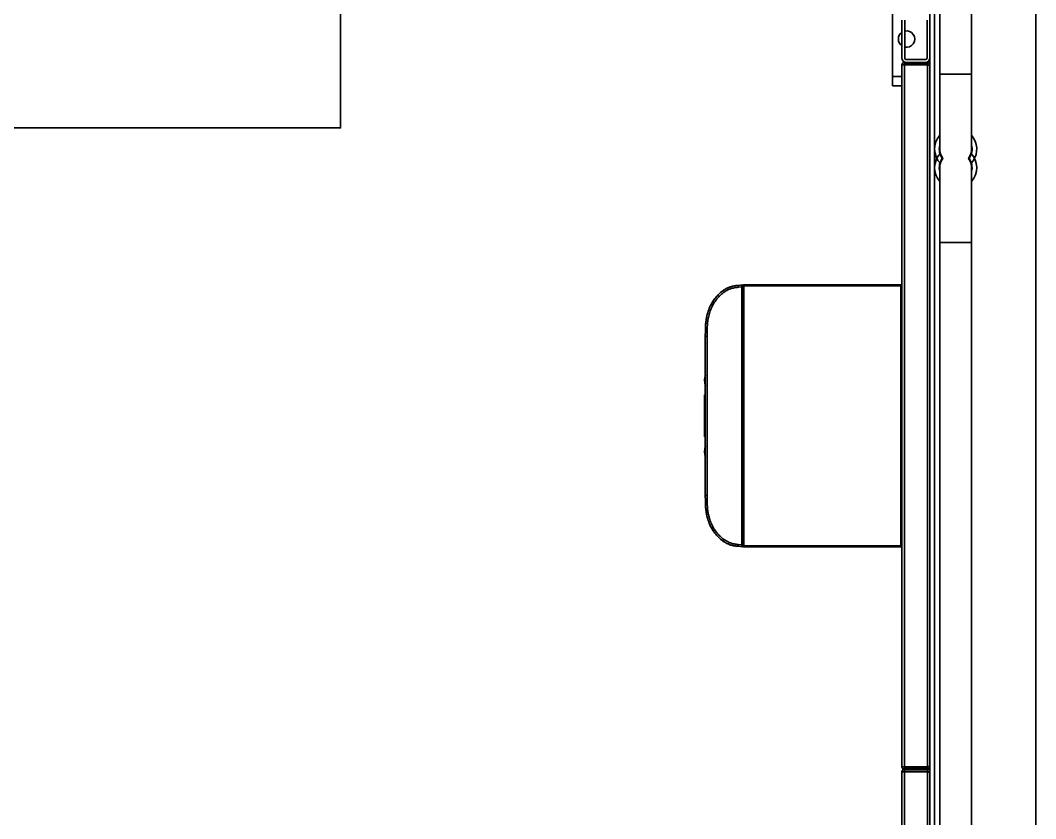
# Model space of a CAD drawing. Header units: millimetres. Extents: x -1052 to 3351, y 0 to 2015.
# Drawn here: x -394.43 to -378.38, y 1723.27 to 1735.88 of the extents above; entities that cross this region are included whole.
import ezdxf

# ---------------------------------------------------------------- set-up
doc = ezdxf.new("R2010")
doc.units = ezdxf.units.MM
doc.layers.add('AM_6', color=2, linetype='Continuous', lineweight=35)

msp = doc.modelspace()

# ---------------------------------------------------------------- linework, layer by layer
at = {"color": 7, "linetype": 'Continuous', "lineweight": 35}
for p, q in [((-380.0511, 1699.1993), (-380.0511, 1769.0166)), ((-380.0511, 1699.1993), (-380.0511, 1769.0166)), ((-379.9771, 1699.1993), (-379.9771, 1769.0166)), ((-379.9771, 1699.1993), (-379.9771, 1769.0166)), ((-378.3796, 1699.7835), (-378.3796, 1768.4324)), ((-378.3796, 1699.7835), (-378.3796, 1768.4324)), ((-379.8957, 1766.6869), (-379.8957, 1735.0324)), ((-379.8957, 1766.6869), (-379.8957, 1735.0324)), ((-379.3928, 1735.0324), (-379.3928, 1766.6869)), ((-379.3928, 1735.0324), (-379.3928, 1766.6869)), ((-380.6427, 1737.658), (-380.6427, 1734.9955)), ((-380.6427, 1737.658), (-380.6427, 1734.9955)), ((-380.4948, 1735.2913), (-380.4948, 1735.883)), ((-380.4948, 1735.2913), (-380.4948, 1735.883)), ((-380.4504, 1735.2913), (-380.4504, 1735.883)), ((-380.4504, 1735.2913), (-380.4504, 1735.883)), ((-380.0954, 1735.883), (-380.0954, 1735.2913)), ((-380.0954, 1735.883), (-380.0954, 1735.2913)), ((-380.4543, 1735.2173), (-380.4543, 1735.1877)), ((-380.4543, 1735.2173), (-380.4209, 1735.2173)), ((-380.4543, 1735.2173), (-380.4543, 1735.1877)), ((-380.4543, 1735.2173), (-380.4209, 1735.2173)), ((-380.4543, 1735.1877), (-380.0915, 1735.1877)), ((-380.4543, 1735.1877), (-380.0915, 1735.1877)), ((-380.125, 1735.2617), (-380.4209, 1735.2617)), ((-380.125, 1735.2617), (-380.4209, 1735.2617)), ((-380.125, 1735.2173), (-380.4209, 1735.2173)), ((-380.125, 1735.2173), (-380.4209, 1735.2173)), ((-380.125, 1735.2173), (-380.0915, 1735.2173)), ((-380.125, 1735.2173), (-380.0915, 1735.2173)), ((-380.0915, 1735.1877), (-380.0915, 1735.2173)), ((-380.0915, 1735.1877), (-380.0915, 1735.2173)), ((-380.4948, 1724.09), (-380.4948, 1735.1769)), ((-380.4948, 1724.09), (-380.4948, 1735.1769)), ((-380.4543, 1724.0896), (-380.4543, 1735.1773)), ((-380.4543, 1735.1773), (-380.0915, 1735.1773)), ((-380.4543, 1724.0896), (-380.4543, 1735.1773)), ((-380.4543, 1735.1773), (-380.0915, 1735.1773)), ((-380.0915, 1724.0896), (-380.0915, 1735.1773)), ((-380.0915, 1724.0896), (-380.0915, 1735.1773)), ((-380.0511, 1735.1769), (-380.0806, 1735.1769)), ((-380.0511, 1735.1769), (-380.0806, 1735.1769)), ((-379.8957, 1735.0324), (-379.8957, 1733.8491)), ((-379.8957, 1735.0324), (-379.6443, 1735.0324)), ((-379.8957, 1735.0324), (-379.8957, 1733.8491)), ((-379.8957, 1735.0324), (-379.6443, 1735.0324)), ((-379.6443, 1735.0324), (-379.3928, 1735.0324)), ((-379.6443, 1735.0324), (-379.3928, 1735.0324)), ((-379.3928, 1733.8491), (-379.3928, 1735.0324)), ((-379.3928, 1733.8491), (-379.3928, 1735.0324)), ((-380.6427, 1734.9955), (-380.6427, 1734.8475)), ((-380.4948, 1734.9955), (-380.6427, 1734.9955)), ((-380.6427, 1734.9955), (-380.6427, 1734.8475)), ((-380.4948, 1734.9955), (-380.6427, 1734.9955)), ((-380.4948, 1734.8475), (-380.6427, 1734.8475)), ((-380.4948, 1734.8475), (-380.6427, 1734.8475)), ((-379.4364, 1733.6948), (-379.4287, 1733.7058)), ((-379.4364, 1733.6948), (-379.4287, 1733.7058)), ((-379.8957, 1733.5533), (-379.8957, 1732.3699)), ((-379.8957, 1733.5533), (-379.8957, 1732.3699)), ((-379.3928, 1732.3699), (-379.3928, 1733.5533)), ((-379.3928, 1732.3699), (-379.3928, 1733.5533)), ((-379.8957, 1732.3699), (-379.8957, 1700.7154)), ((-379.8957, 1732.3699), (-379.6443, 1732.3699)), ((-379.8957, 1732.3699), (-379.8957, 1700.7154)), ((-379.8957, 1732.3699), (-379.6443, 1732.3699)), ((-379.6443, 1732.3699), (-379.3928, 1732.3699)), ((-379.6443, 1732.3699), (-379.3928, 1732.3699)), ((-379.3928, 1700.7154), (-379.3928, 1732.3699)), ((-379.3928, 1700.7154), (-379.3928, 1732.3699)), ((-383.0834, 1731.695), (-383.0094, 1731.7043)), ((-383.0834, 1731.695), (-383.0094, 1731.7043)), ((-383.081, 1731.6657), (-383.0242, 1731.6728)), ((-383.081, 1731.6657), (-383.0242, 1731.6728)), ((-383.0242, 1731.6728), (-383.0242, 1731.7024)), ((-383.0242, 1731.6728), (-383.0242, 1731.7024)), ((-383.0094, 1731.689), (-383.0242, 1731.6895)), ((-383.0094, 1731.689), (-383.0242, 1731.6895)), ((-383.0242, 1731.6746), (-383.0094, 1731.6746)), ((-383.0242, 1731.6746), (-383.0094, 1731.6746)), ((-383.0242, 1731.6728), (-383.0242, 1727.5941)), ((-383.0242, 1731.6728), (-383.0242, 1727.5941)), ((-383.0094, 1731.689), (-383.0094, 1731.6746)), ((-383.0094, 1731.689), (-383.0094, 1731.6746)), ((-383.0094, 1731.6865), (-382.9917, 1731.6865)), ((-383.0094, 1731.6746), (-383.0094, 1731.6865)), ((-383.0094, 1731.6865), (-382.9917, 1731.6865)), ((-383.0094, 1731.6746), (-383.0094, 1731.6865)), ((-383.0094, 1731.6746), (-383.0094, 1729.7454)), ((-383.0094, 1731.6746), (-383.0094, 1729.7454)), ((-382.9917, 1731.7043), (-380.5126, 1731.7043)), ((-382.9917, 1731.7043), (-382.9917, 1731.6865)), ((-382.9917, 1731.7043), (-380.5126, 1731.7043)), ((-382.9917, 1731.7043), (-382.9917, 1731.6865)), ((-382.9917, 1731.6865), (-380.5126, 1731.6865)), ((-382.9917, 1731.6865), (-382.9917, 1731.2901)), ((-382.9917, 1731.6865), (-380.5126, 1731.6865)), ((-382.9917, 1731.6865), (-382.9917, 1731.2901)), ((-380.5126, 1731.6865), (-380.5126, 1731.7043)), ((-380.5126, 1731.6865), (-380.5126, 1731.7043)), ((-380.5126, 1727.5803), (-380.5126, 1731.6865)), ((-380.5126, 1731.6865), (-380.4948, 1731.6865)), ((-380.5126, 1727.5803), (-380.5126, 1731.6865)), ((-380.5126, 1731.6865), (-380.4948, 1731.6865)), ((-383.0094, 1731.2901), (-382.9917, 1731.2901)), ((-383.0094, 1731.2901), (-382.9917, 1731.2901)), ((-382.9917, 1731.2886), (-383.0094, 1731.2886)), ((-382.9917, 1731.2886), (-383.0094, 1731.2886)), ((-382.9917, 1731.2886), (-382.9917, 1731.2901)), ((-382.9917, 1731.2886), (-382.9917, 1731.2901)), ((-382.9917, 1731.2886), (-382.9917, 1728.1557)), ((-382.9917, 1731.2886), (-382.9917, 1728.1557)), ((-383.6011, 1728.3761), (-383.6011, 1730.8907)), ((-383.6011, 1728.3761), (-383.6011, 1730.8907)), ((-383.5728, 1728.3761), (-383.5728, 1730.8907)), ((-383.5728, 1728.3761), (-383.5728, 1730.8907)), ((-383.6122, 1730.2054), (-383.6122, 1730.1856)), ((-383.6122, 1730.2054), (-383.6122, 1730.1856)), ((-383.6159, 1729.9194), (-383.6011, 1729.9194)), ((-383.6159, 1729.9194), (-383.6159, 1729.8149)), ((-383.6159, 1729.9194), (-383.6011, 1729.9194)), ((-383.6159, 1729.9194), (-383.6159, 1729.8149)), ((-383.6122, 1729.9662), (-383.6122, 1729.944)), ((-383.6122, 1729.9662), (-383.6011, 1729.9662)), ((-383.6122, 1729.9662), (-383.6122, 1729.944)), ((-383.6122, 1729.9662), (-383.6011, 1729.9662)), ((-383.6122, 1729.944), (-383.6122, 1729.9194)), ((-383.6122, 1729.944), (-383.6011, 1729.944)), ((-383.6122, 1729.944), (-383.6122, 1729.9194)), ((-383.6122, 1729.944), (-383.6011, 1729.944)), ((-383.6159, 1729.8149), (-383.6011, 1729.8149)), ((-383.6159, 1729.8149), (-383.6159, 1729.7535)), ((-383.6159, 1729.8149), (-383.6011, 1729.8149)), ((-383.6159, 1729.8149), (-383.6159, 1729.7535)), ((-383.6159, 1729.7535), (-383.6011, 1729.7535)), ((-383.6159, 1729.7535), (-383.6159, 1729.6095)), ((-383.6159, 1729.7535), (-383.6011, 1729.7535)), ((-383.6159, 1729.7535), (-383.6159, 1729.6095)), ((-383.0094, 1729.7454), (-383.0242, 1729.7453)), ((-383.0094, 1729.7454), (-383.0242, 1729.7453)), ((-383.0094, 1729.7454), (-383.0242, 1729.7453)), ((-383.0094, 1729.7454), (-383.0242, 1729.7453)), ((-383.0094, 1729.7454), (-383.0094, 1729.7454)), ((-383.0094, 1729.7454), (-383.0094, 1729.5214)), ((-383.0094, 1729.7454), (-383.0094, 1729.7454)), ((-383.0094, 1729.7454), (-383.0094, 1729.5214)), ((-383.6159, 1729.6148), (-383.6164, 1729.6148)), ((-383.6159, 1729.6148), (-383.6164, 1729.6148)), ((-383.6159, 1729.6095), (-383.6011, 1729.6095)), ((-383.6159, 1729.6095), (-383.6159, 1729.6053)), ((-383.6159, 1729.6095), (-383.6011, 1729.6095)), ((-383.6159, 1729.6095), (-383.6159, 1729.6053)), ((-383.6159, 1729.6053), (-383.6159, 1729.5574)), ((-383.6159, 1729.6053), (-383.6114, 1729.6053)), ((-383.6159, 1729.6053), (-383.6159, 1729.5574)), ((-383.6159, 1729.6053), (-383.6114, 1729.6053)), ((-383.6122, 1729.6095), (-383.6122, 1729.5919)), ((-383.6122, 1729.6095), (-383.6122, 1729.5919)), ((-383.6114, 1729.5968), (-383.6114, 1729.6095)), ((-383.6114, 1729.5968), (-383.6114, 1729.6095)), ((-383.6011, 1729.5968), (-383.6114, 1729.5968)), ((-383.6011, 1729.5968), (-383.6114, 1729.5968)), ((-383.6164, 1729.4669), (-383.6114, 1729.4669)), ((-383.6164, 1729.4669), (-383.6114, 1729.4669)), ((-383.6114, 1729.5574), (-383.6159, 1729.5574)), ((-383.6159, 1729.5574), (-383.6159, 1729.5465)), ((-383.6114, 1729.5574), (-383.6159, 1729.5574)), ((-383.6159, 1729.5574), (-383.6159, 1729.5465)), ((-383.6114, 1729.5465), (-383.6159, 1729.5465)), ((-383.6114, 1729.5465), (-383.6159, 1729.5465)), ((-383.6159, 1729.5454), (-383.6114, 1729.5454)), ((-383.6159, 1729.5454), (-383.6114, 1729.5454)), ((-383.6159, 1729.5359), (-383.6159, 1729.4666)), ((-383.6114, 1729.5359), (-383.6159, 1729.5359)), ((-383.6159, 1729.5359), (-383.6159, 1729.4666)), ((-383.6114, 1729.5359), (-383.6159, 1729.5359)), ((-383.6159, 1729.4554), (-383.6159, 1729.3861)), ((-383.6114, 1729.4554), (-383.6159, 1729.4554)), ((-383.6159, 1729.4554), (-383.6159, 1729.3861)), ((-383.6114, 1729.4554), (-383.6159, 1729.4554)), ((-383.6122, 1729.5454), (-383.6122, 1729.5373)), ((-383.6122, 1729.5454), (-383.6122, 1729.5373)), ((-383.6122, 1729.5373), (-383.6114, 1729.5373)), ((-383.6122, 1729.5373), (-383.6122, 1729.5359)), ((-383.6122, 1729.5373), (-383.6114, 1729.5373)), ((-383.6122, 1729.5373), (-383.6122, 1729.5359)), ((-383.6122, 1729.4707), (-383.6122, 1729.4554)), ((-383.6122, 1729.4707), (-383.6114, 1729.4707)), ((-383.6122, 1729.4707), (-383.6122, 1729.4554)), ((-383.6122, 1729.4707), (-383.6114, 1729.4707)), ((-383.6122, 1729.4095), (-383.6122, 1729.3709)), ((-383.6122, 1729.4095), (-383.6122, 1729.3709)), ((-383.6011, 1729.5574), (-383.6114, 1729.5574)), ((-383.6114, 1729.5574), (-383.6114, 1729.5497)), ((-383.6011, 1729.5574), (-383.6114, 1729.5574)), ((-383.6114, 1729.5574), (-383.6114, 1729.5497)), ((-383.6114, 1729.5497), (-383.6011, 1729.5497)), ((-383.6114, 1729.5306), (-383.6114, 1729.5497)), ((-383.6114, 1729.5497), (-383.6011, 1729.5497)), ((-383.6114, 1729.5306), (-383.6114, 1729.5497)), ((-383.6114, 1729.5306), (-383.6114, 1729.472)), ((-383.6011, 1729.5306), (-383.6114, 1729.5306)), ((-383.6114, 1729.5306), (-383.6114, 1729.472)), ((-383.6011, 1729.5306), (-383.6114, 1729.5306)), ((-383.6114, 1729.472), (-383.6011, 1729.472)), ((-383.6114, 1729.4501), (-383.6114, 1729.472)), ((-383.6114, 1729.472), (-383.6011, 1729.472)), ((-383.6114, 1729.4501), (-383.6114, 1729.472)), ((-383.6114, 1729.4501), (-383.6114, 1729.3915)), ((-383.6011, 1729.4501), (-383.6114, 1729.4501)), ((-383.6114, 1729.4501), (-383.6114, 1729.3915)), ((-383.6011, 1729.4501), (-383.6114, 1729.4501)), ((-383.0094, 1729.5214), (-383.0242, 1729.5215)), ((-383.0242, 1729.5215), (-383.0094, 1729.5214)), ((-383.0094, 1729.5214), (-383.0242, 1729.5215)), ((-383.0242, 1729.5215), (-383.0094, 1729.5214)), ((-383.0094, 1729.5214), (-383.0094, 1727.5922)), ((-383.0094, 1729.5214), (-383.0094, 1727.5922)), ((-383.6164, 1729.3864), (-383.6114, 1729.3864)), ((-383.6164, 1729.3864), (-383.6114, 1729.3864)), ((-383.6159, 1729.3709), (-383.6011, 1729.3709)), ((-383.6159, 1729.3709), (-383.6159, 1729.3474)), ((-383.6159, 1729.3709), (-383.6011, 1729.3709)), ((-383.6159, 1729.3709), (-383.6159, 1729.3474)), ((-383.6159, 1729.3474), (-383.6011, 1729.3474)), ((-383.6159, 1729.3474), (-383.6011, 1729.3474)), ((-383.6122, 1729.3474), (-383.6122, 1729.3228)), ((-383.6122, 1729.3474), (-383.6122, 1729.3228)), ((-383.6122, 1729.3228), (-383.6122, 1729.3006)), ((-383.6122, 1729.3228), (-383.6011, 1729.3228)), ((-383.6122, 1729.3228), (-383.6122, 1729.3006)), ((-383.6122, 1729.3228), (-383.6011, 1729.3228)), ((-383.6122, 1729.3006), (-383.6011, 1729.3006)), ((-383.6122, 1729.3006), (-383.6011, 1729.3006)), ((-383.6114, 1729.3915), (-383.6011, 1729.3915)), ((-383.6114, 1729.3709), (-383.6114, 1729.3915)), ((-383.6114, 1729.3915), (-383.6011, 1729.3915)), ((-383.6114, 1729.3709), (-383.6114, 1729.3915)), ((-383.6122, 1729.0812), (-383.6122, 1729.0615)), ((-383.6122, 1729.0812), (-383.6122, 1729.0615)), ((-383.0094, 1728.1557), (-382.9917, 1728.1557)), ((-383.0094, 1728.1557), (-382.9917, 1728.1557)), ((-382.9917, 1728.1542), (-383.0094, 1728.1542)), ((-382.9917, 1728.1542), (-383.0094, 1728.1542)), ((-382.9917, 1728.1542), (-382.9917, 1728.1557)), ((-382.9917, 1728.1542), (-382.9917, 1728.1557)), ((-382.9917, 1728.1542), (-382.9917, 1727.5803)), ((-382.9917, 1728.1542), (-382.9917, 1727.5803)), ((-383.0094, 1727.5626), (-383.0834, 1727.5718)), ((-383.0094, 1727.5626), (-383.0834, 1727.5718)), ((-383.0242, 1727.5941), (-383.081, 1727.6012)), ((-383.0242, 1727.5941), (-383.081, 1727.6012)), ((-383.0242, 1727.5644), (-383.0242, 1727.5941)), ((-383.0242, 1727.5644), (-383.0242, 1727.5941)), ((-383.0094, 1727.5922), (-383.0242, 1727.5922)), ((-383.0094, 1727.5922), (-383.0242, 1727.5922)), ((-383.0242, 1727.5774), (-383.0094, 1727.5779)), ((-383.0242, 1727.5774), (-383.0094, 1727.5779)), ((-383.0094, 1727.5922), (-383.0094, 1727.5779)), ((-383.0094, 1727.5922), (-383.0094, 1727.5803)), ((-383.0094, 1727.5922), (-383.0094, 1727.5779)), ((-383.0094, 1727.5922), (-383.0094, 1727.5803)), ((-383.0094, 1727.5803), (-382.9917, 1727.5803)), ((-383.0094, 1727.5803), (-382.9917, 1727.5803)), ((-382.9917, 1727.5803), (-380.5126, 1727.5803)), ((-382.9917, 1727.5803), (-382.9917, 1727.5626)), ((-382.9917, 1727.5803), (-380.5126, 1727.5803)), ((-382.9917, 1727.5803), (-382.9917, 1727.5626)), ((-382.9917, 1727.5626), (-380.5126, 1727.5626)), ((-382.9917, 1727.5626), (-380.5126, 1727.5626)), ((-380.5126, 1727.5626), (-380.5126, 1727.5803)), ((-380.5126, 1727.5803), (-380.4948, 1727.5803)), ((-380.5126, 1727.5626), (-380.5126, 1727.5803)), ((-380.5126, 1727.5803), (-380.4948, 1727.5803)), ((-380.4948, 1712.9222), (-380.4948, 1724.009)), ((-380.4948, 1712.9222), (-380.4948, 1724.009)), ((-380.4543, 1724.0896), (-380.0915, 1724.0896)), ((-380.4543, 1724.0896), (-380.0915, 1724.0896)), ((-380.4543, 1724.0495), (-380.4543, 1724.0791)), ((-380.4543, 1724.0791), (-380.0915, 1724.0791)), ((-380.4543, 1724.0495), (-380.4543, 1724.0791)), ((-380.4543, 1724.0791), (-380.0915, 1724.0791)), ((-380.4543, 1724.0495), (-380.4543, 1724.0199)), ((-380.4543, 1724.0495), (-380.0915, 1724.0495)), ((-380.4543, 1724.0495), (-380.4543, 1724.0199)), ((-380.4543, 1724.0495), (-380.0915, 1724.0495)), ((-380.4543, 1724.0199), (-380.0915, 1724.0199)), ((-380.4543, 1724.0199), (-380.0915, 1724.0199)), ((-380.4543, 1712.9217), (-380.4543, 1724.0095)), ((-380.4543, 1724.0095), (-380.0915, 1724.0095)), ((-380.4543, 1712.9217), (-380.4543, 1724.0095)), ((-380.4543, 1724.0095), (-380.0915, 1724.0095)), ((-380.0915, 1724.0791), (-380.0915, 1724.0495)), ((-380.0915, 1724.0791), (-380.0915, 1724.0495)), ((-380.0915, 1724.0199), (-380.0915, 1724.0495)), ((-380.0915, 1724.0199), (-380.0915, 1724.0495)), ((-380.0915, 1712.9217), (-380.0915, 1724.0095)), ((-380.0915, 1712.9217), (-380.0915, 1724.0095)), ((-380.0511, 1724.09), (-380.0806, 1724.09)), ((-380.0511, 1724.09), (-380.0806, 1724.09)), ((-380.0511, 1724.009), (-380.0806, 1724.009)), ((-380.0511, 1724.009), (-380.0806, 1724.009))]:
    msp.add_line(p, q, dxfattribs=at)
msp.add_lwpolyline([(-379.4021, 1733.6208), (-379.3924, 1733.6316), (-379.3671, 1733.6649)], dxfattribs=at)
msp.add_lwpolyline([(-379.4021, 1733.6208), (-379.3924, 1733.6316), (-379.3671, 1733.6649)], dxfattribs=at)
for centre, radius, start, end in [((-380.4209, 1735.5871), 0.1294, 124.8499, 180), ((-380.4209, 1735.5871), 0.1294, 124.8499, 180), ((-380.4209, 1735.5871), 0.1294, 256.78702, 103.21298), ((-380.4209, 1735.5871), 0.1294, 256.78702, 103.21298), ((-380.4209, 1735.5871), 0.1294, 180, 235.1501), ((-380.4209, 1735.5871), 0.1294, 180, 235.1501), ((-380.4209, 1735.2913), 0.074, 180, 270), ((-380.4209, 1735.2913), 0.074, 180, 270), ((-380.4209, 1735.2913), 0.0296, 180, 270), ((-380.4209, 1735.2913), 0.0296, 180, 270), ((-380.125, 1735.2913), 0.074, 270, 0), ((-380.125, 1735.2913), 0.0296, 270, 0), ((-380.125, 1735.2913), 0.074, 270, 0), ((-380.125, 1735.2913), 0.0296, 270, 0), ((-379.6443, 1733.8491), 0.3328, 139.07394, 223.30118), ((-379.6443, 1733.8491), 0.3328, 139.07394, 223.30118), ((-379.6443, 1733.8491), 0.3328, 326.39668, 40.92606), ((-379.6443, 1733.8491), 0.3328, 326.39668, 40.92606), ((-379.6443, 1733.8491), 0.2589, 166.27087, 216.58905), ((-379.6443, 1733.8491), 0.2589, 166.27087, 216.58905), ((-379.6443, 1733.8491), 0.2589, 326.39668, 13.72913), ((-379.6443, 1733.8491), 0.2589, 326.39668, 13.72913), ((-379.6443, 1733.5532), 0.3328, 136.69882, 220.92606), ((-379.6443, 1733.5532), 0.3328, 136.69882, 220.92606), ((-379.6443, 1733.8491), 0.2515, 180, 216.03188), ((-379.6443, 1733.8491), 0.2515, 180, 216.03188), ((-379.6443, 1733.8491), 0.2515, 323.96812, 0), ((-379.6443, 1733.8491), 0.2515, 323.96812, 0), ((-379.6443, 1733.5532), 0.3328, 319.07394, 43.30118), ((-379.6443, 1733.5532), 0.3328, 319.07394, 43.30118), ((-379.6443, 1733.5532), 0.2589, 143.41095, 193.72913), ((-379.6443, 1733.5532), 0.2589, 143.41095, 193.72913), ((-379.6443, 1733.5532), 0.2515, 143.96812, 180), ((-379.6443, 1733.5532), 0.2515, 143.96812, 180), ((-379.6443, 1733.5532), 0.2515, 0, 36.03188), ((-379.6443, 1733.5532), 0.2515, 0, 36.03188), ((-379.6443, 1733.5532), 0.2589, 346.27087, 36.58905), ((-379.6443, 1733.5532), 0.2589, 346.27087, 36.58905), ((-382.9917, 1731.6865), 0.0178, 90, 180), ((-382.9917, 1731.6865), 0.0178, 90, 180), ((-380.5126, 1731.6865), 0.0178, 0, 90), ((-380.5126, 1731.6865), 0.0178, 0, 90), ((-383.3903, 1730.2054), 0.2219, 161.20309, 180.00002), ((-383.3903, 1730.2054), 0.2219, 161.20309, 180.00002), ((-383.3903, 1730.1856), 0.2219, 179.99998, 198.79691), ((-383.3903, 1730.1856), 0.2219, 179.99998, 198.79691), ((-383.3903, 1729.0812), 0.2219, 161.20309, 180.00002), ((-383.3903, 1729.0812), 0.2219, 161.20309, 180.00002), ((-383.3903, 1729.0615), 0.2219, 179.99998, 198.79691), ((-383.3903, 1729.0615), 0.2219, 179.99998, 198.79691), ((-382.9917, 1727.5803), 0.0178, 180, 270), ((-382.9917, 1727.5803), 0.0178, 180, 270), ((-380.5126, 1727.5803), 0.0178, 270, 0), ((-380.5126, 1727.5803), 0.0178, 270, 0)]:
    msp.add_arc(centre, radius, start, end, dxfattribs=at)
for points, knots in [([(-380.4543, 1735.2173), (-380.4596, 1735.2167), (-380.4702, 1735.2155), (-380.4836, 1735.2061), (-380.493, 1735.1928), (-380.4942, 1735.1822), (-380.4948, 1735.1769)], [0, 0, 0, 0, 1.0717479, 2.1435058, 3.215264, 4.2868946, 4.2868946, 4.2868946, 4.2868946]), ([(-380.4543, 1735.2173), (-380.4596, 1735.2167), (-380.4702, 1735.2155), (-380.4836, 1735.2061), (-380.493, 1735.1928), (-380.4942, 1735.1822), (-380.4948, 1735.1769)], [0, 0, 0, 0, 1.0717479, 2.1435058, 3.215264, 4.2868946, 4.2868946, 4.2868946, 4.2868946]), ([(-380.4543, 1735.1877), (-380.4558, 1735.1876), (-380.4586, 1735.1873), (-380.4622, 1735.1847), (-380.4647, 1735.1811), (-380.4651, 1735.1783), (-380.4652, 1735.1769)], [0, 0, 0, 0, 0.2885108, 0.5770573, 0.8654395, 1.1538564, 1.1538564, 1.1538564, 1.1538564]), ([(-380.4543, 1735.1877), (-380.4558, 1735.1876), (-380.4586, 1735.1873), (-380.4622, 1735.1847), (-380.4647, 1735.1811), (-380.4651, 1735.1783), (-380.4652, 1735.1769)], [0, 0, 0, 0, 0.2885108, 0.5770573, 0.8654395, 1.1538564, 1.1538564, 1.1538564, 1.1538564]), ([(-380.0511, 1735.1769), (-380.0516, 1735.1819), (-380.0526, 1735.1915), (-380.0604, 1735.2039), (-380.0712, 1735.2127), (-380.0823, 1735.2168), (-380.0892, 1735.2172), (-380.0915, 1735.2173)], [0, 0, 0, 0, 1.013751, 1.9490026, 2.8840384, 3.8190943, 4.2915572, 4.2915572, 4.2915572, 4.2915572]), ([(-380.0511, 1735.1769), (-380.0516, 1735.1819), (-380.0526, 1735.1915), (-380.0604, 1735.2039), (-380.0712, 1735.2127), (-380.0823, 1735.2168), (-380.0892, 1735.2172), (-380.0915, 1735.2173)], [0, 0, 0, 0, 1.013751, 1.9490026, 2.8840384, 3.8190943, 4.2915572, 4.2915572, 4.2915572, 4.2915572]), ([(-380.0806, 1735.1769), (-380.0808, 1735.1784), (-380.0812, 1735.1814), (-380.084, 1735.1851), (-380.0876, 1735.1874), (-380.0903, 1735.1876), (-380.0915, 1735.1877)], [0, 0, 0, 0, 0.3164156, 0.6106269, 0.9047686, 1.1538506, 1.1538506, 1.1538506, 1.1538506]), ([(-380.0806, 1735.1769), (-380.0808, 1735.1784), (-380.0812, 1735.1814), (-380.084, 1735.1851), (-380.0876, 1735.1874), (-380.0903, 1735.1876), (-380.0915, 1735.1877)], [0, 0, 0, 0, 0.3164156, 0.6106269, 0.9047686, 1.1538506, 1.1538506, 1.1538506, 1.1538506]), ([(-380.4948, 1735.1769), (-380.4942, 1735.1769), (-380.493, 1735.177), (-380.4836, 1735.1771), (-380.4702, 1735.1772), (-380.4596, 1735.1772), (-380.4543, 1735.1773)], [0, 0, 0, 0, 0.684235, 1.3684438, 2.0527066, 2.7369342, 2.7369342, 2.7369342, 2.7369342]), ([(-380.4948, 1735.1769), (-380.4942, 1735.1769), (-380.493, 1735.177), (-380.4836, 1735.1771), (-380.4702, 1735.1772), (-380.4596, 1735.1772), (-380.4543, 1735.1773)], [0, 0, 0, 0, 0.684235, 1.3684438, 2.0527066, 2.7369342, 2.7369342, 2.7369342, 2.7369342]), ([(-380.0915, 1735.1773), (-380.0865, 1735.1764), (-380.0769, 1735.1748), (-380.0645, 1735.1723), (-380.0556, 1735.17), (-380.0515, 1735.168), (-380.0512, 1735.1668), (-380.0511, 1735.1664)], [0, 0, 0, 0, 0.6805061, 1.3081857, 1.9358366, 2.5634254, 2.8805554, 2.8805554, 2.8805554, 2.8805554]), ([(-380.0915, 1735.1773), (-380.0865, 1735.1764), (-380.0769, 1735.1748), (-380.0645, 1735.1723), (-380.0556, 1735.17), (-380.0515, 1735.168), (-380.0512, 1735.1668), (-380.0511, 1735.1664)], [0, 0, 0, 0, 0.6805061, 1.3081857, 1.9358366, 2.5634254, 2.8805554, 2.8805554, 2.8805554, 2.8805554]), ([(-383.0834, 1731.695), (-383.1069, 1731.6922), (-383.1549, 1731.6864), (-383.227, 1731.6665), (-383.2969, 1731.6303), (-383.3633, 1731.5811), (-383.4239, 1731.5209), (-383.477, 1731.4523), (-383.522, 1731.3744), (-383.5571, 1731.2881), (-383.5819, 1731.194), (-383.5963, 1731.0955), (-383.6011, 1730.9939), (-383.6011, 1730.9253), (-383.6011, 1730.8907)], [0, 0, 0, 0, 4.8151923, 9.785941, 15.0903834, 20.6884835, 26.4897897, 32.3762345, 38.2377361, 44.6864187, 51.2315406, 57.9386517, 64.8346406, 71.8557117, 71.8557117, 71.8557117, 71.8557117]), ([(-383.0834, 1731.695), (-383.1069, 1731.6922), (-383.1549, 1731.6864), (-383.227, 1731.6665), (-383.2969, 1731.6303), (-383.3633, 1731.5811), (-383.4239, 1731.5209), (-383.477, 1731.4523), (-383.522, 1731.3744), (-383.5571, 1731.2881), (-383.5819, 1731.194), (-383.5963, 1731.0955), (-383.6011, 1730.9939), (-383.6011, 1730.9253), (-383.6011, 1730.8907)], [0, 0, 0, 0, 4.8151923, 9.785941, 15.0903834, 20.6884835, 26.4897897, 32.3762345, 38.2377361, 44.6864187, 51.2315406, 57.9386517, 64.8346406, 71.8557117, 71.8557117, 71.8557117, 71.8557117]), ([(-383.0834, 1731.695), (-383.1069, 1731.6922), (-383.1549, 1731.6864), (-383.227, 1731.6665), (-383.2969, 1731.6303), (-383.3633, 1731.5811), (-383.4239, 1731.5209), (-383.477, 1731.4523), (-383.522, 1731.3744), (-383.5571, 1731.2881), (-383.5819, 1731.194), (-383.5963, 1731.0955), (-383.6011, 1730.9939), (-383.6011, 1730.9253), (-383.6011, 1730.8907)], [0, 0, 0, 0, 4.8151923, 9.785941, 15.0903834, 20.6884835, 26.4897897, 32.3762345, 38.2377361, 44.6864187, 51.2315406, 57.9386517, 64.8346406, 71.8557117, 71.8557117, 71.8557117, 71.8557117]), ([(-383.6011, 1730.8907), (-383.6011, 1730.9274), (-383.6011, 1731), (-383.5953, 1731.1076), (-383.5784, 1731.2114), (-383.5497, 1731.3102), (-383.5078, 1731.4031), (-383.456, 1731.482), (-383.3992, 1731.547), (-383.3413, 1731.5988), (-383.2793, 1731.6404), (-383.2147, 1731.6707), (-383.1487, 1731.687), (-383.105, 1731.6924), (-383.0834, 1731.695)], [0, 0, 0, 0, 7.4435747, 14.739952, 21.8240465, 28.7369145, 35.5651467, 42.421384, 47.7971033, 53.0581102, 58.1198281, 62.9198331, 67.4443845, 71.8559796, 71.8559796, 71.8559796, 71.8559796]), ([(-383.0834, 1731.695), (-383.1069, 1731.6922), (-383.1549, 1731.6864), (-383.227, 1731.6665), (-383.2969, 1731.6303), (-383.3633, 1731.5811), (-383.4239, 1731.5209), (-383.477, 1731.4523), (-383.522, 1731.3744), (-383.5571, 1731.2881), (-383.5819, 1731.194), (-383.5963, 1731.0955), (-383.6011, 1730.9939), (-383.6011, 1730.9253), (-383.6011, 1730.8907)], [0, 0, 0, 0, 4.8151923, 9.785941, 15.0903834, 20.6884835, 26.4897897, 32.3762345, 38.2377361, 44.6864187, 51.2315406, 57.9386517, 64.8346406, 71.8557117, 71.8557117, 71.8557117, 71.8557117]), ([(-383.0834, 1731.695), (-383.1069, 1731.6922), (-383.1549, 1731.6864), (-383.227, 1731.6665), (-383.2969, 1731.6303), (-383.3633, 1731.5811), (-383.4239, 1731.5209), (-383.477, 1731.4523), (-383.522, 1731.3744), (-383.5571, 1731.2881), (-383.5819, 1731.194), (-383.5963, 1731.0955), (-383.6011, 1730.9939), (-383.6011, 1730.9253), (-383.6011, 1730.8907)], [0, 0, 0, 0, 4.8151923, 9.785941, 15.0903834, 20.6884835, 26.4897897, 32.3762345, 38.2377361, 44.6864187, 51.2315406, 57.9386517, 64.8346406, 71.8557117, 71.8557117, 71.8557117, 71.8557117]), ([(-383.0834, 1731.695), (-383.1069, 1731.6922), (-383.1549, 1731.6864), (-383.227, 1731.6665), (-383.2969, 1731.6303), (-383.3633, 1731.5811), (-383.4239, 1731.5209), (-383.477, 1731.4523), (-383.522, 1731.3744), (-383.5571, 1731.2881), (-383.5819, 1731.194), (-383.5963, 1731.0955), (-383.6011, 1730.9939), (-383.6011, 1730.9253), (-383.6011, 1730.8907)], [0, 0, 0, 0, 4.8151923, 9.785941, 15.0903834, 20.6884835, 26.4897897, 32.3762345, 38.2377361, 44.6864187, 51.2315406, 57.9386517, 64.8346406, 71.8557117, 71.8557117, 71.8557117, 71.8557117]), ([(-383.0834, 1731.695), (-383.1069, 1731.6922), (-383.1549, 1731.6864), (-383.227, 1731.6665), (-383.2969, 1731.6303), (-383.3633, 1731.5811), (-383.4239, 1731.5209), (-383.477, 1731.4523), (-383.522, 1731.3744), (-383.5571, 1731.2881), (-383.5819, 1731.194), (-383.5963, 1731.0955), (-383.6011, 1730.9939), (-383.6011, 1730.9253), (-383.6011, 1730.8907)], [0, 0, 0, 0, 4.8151923, 9.785941, 15.0903834, 20.6884835, 26.4897897, 32.3762345, 38.2377361, 44.6864187, 51.2315406, 57.9386517, 64.8346406, 71.8557117, 71.8557117, 71.8557117, 71.8557117]), ([(-383.0834, 1731.695), (-383.1069, 1731.6922), (-383.1549, 1731.6864), (-383.227, 1731.6665), (-383.2969, 1731.6303), (-383.3633, 1731.5811), (-383.4239, 1731.5209), (-383.477, 1731.4523), (-383.522, 1731.3744), (-383.5571, 1731.2881), (-383.5819, 1731.194), (-383.5963, 1731.0955), (-383.6011, 1730.9939), (-383.6011, 1730.9253), (-383.6011, 1730.8907)], [0, 0, 0, 0, 4.8151923, 9.785941, 15.0903834, 20.6884835, 26.4897897, 32.3762345, 38.2377361, 44.6864187, 51.2315406, 57.9386517, 64.8346406, 71.8557117, 71.8557117, 71.8557117, 71.8557117]), ([(-383.0834, 1731.695), (-383.1069, 1731.6922), (-383.1549, 1731.6864), (-383.227, 1731.6665), (-383.2969, 1731.6303), (-383.3633, 1731.5811), (-383.4239, 1731.5209), (-383.477, 1731.4523), (-383.522, 1731.3744), (-383.5571, 1731.2881), (-383.5819, 1731.194), (-383.5963, 1731.0955), (-383.6011, 1730.9939), (-383.6011, 1730.9253), (-383.6011, 1730.8907)], [0, 0, 0, 0, 4.8151923, 9.785941, 15.0903834, 20.6884835, 26.4897897, 32.3762345, 38.2377361, 44.6864187, 51.2315406, 57.9386517, 64.8346406, 71.8557117, 71.8557117, 71.8557117, 71.8557117]), ([(-383.6011, 1730.8907), (-383.6011, 1730.9274), (-383.6011, 1731), (-383.5953, 1731.1076), (-383.5784, 1731.2114), (-383.5497, 1731.3102), (-383.5078, 1731.4031), (-383.456, 1731.482), (-383.3992, 1731.547), (-383.3413, 1731.5988), (-383.2793, 1731.6404), (-383.2147, 1731.6707), (-383.1487, 1731.687), (-383.105, 1731.6924), (-383.0834, 1731.695)], [0, 0, 0, 0, 7.4435747, 14.739952, 21.8240465, 28.7369145, 35.5651467, 42.421384, 47.7971033, 53.0581102, 58.1198281, 62.9198331, 67.4443845, 71.8559796, 71.8559796, 71.8559796, 71.8559796]), ([(-383.0834, 1731.695), (-383.1069, 1731.6922), (-383.1549, 1731.6864), (-383.227, 1731.6665), (-383.2969, 1731.6303), (-383.3633, 1731.5811), (-383.4239, 1731.5209), (-383.477, 1731.4523), (-383.522, 1731.3744), (-383.5571, 1731.2881), (-383.5819, 1731.194), (-383.5963, 1731.0955), (-383.6011, 1730.9939), (-383.6011, 1730.9253), (-383.6011, 1730.8907)], [0, 0, 0, 0, 4.8151923, 9.785941, 15.0903834, 20.6884835, 26.4897897, 32.3762345, 38.2377361, 44.6864187, 51.2315406, 57.9386517, 64.8346406, 71.8557117, 71.8557117, 71.8557117, 71.8557117]), ([(-383.0834, 1731.695), (-383.1069, 1731.6922), (-383.1549, 1731.6864), (-383.227, 1731.6665), (-383.2969, 1731.6303), (-383.3633, 1731.5811), (-383.4239, 1731.5209), (-383.477, 1731.4523), (-383.522, 1731.3744), (-383.5571, 1731.2881), (-383.5819, 1731.194), (-383.5963, 1731.0955), (-383.6011, 1730.9939), (-383.6011, 1730.9253), (-383.6011, 1730.8907)], [0, 0, 0, 0, 4.8151923, 9.785941, 15.0903834, 20.6884835, 26.4897897, 32.3762345, 38.2377361, 44.6864187, 51.2315406, 57.9386517, 64.8346406, 71.8557117, 71.8557117, 71.8557117, 71.8557117]), ([(-383.0834, 1731.695), (-383.1069, 1731.6922), (-383.1549, 1731.6864), (-383.227, 1731.6665), (-383.2969, 1731.6303), (-383.3633, 1731.5811), (-383.4239, 1731.5209), (-383.477, 1731.4523), (-383.522, 1731.3744), (-383.5571, 1731.2881), (-383.5819, 1731.194), (-383.5963, 1731.0955), (-383.6011, 1730.9939), (-383.6011, 1730.9253), (-383.6011, 1730.8907)], [0, 0, 0, 0, 4.8151923, 9.785941, 15.0903834, 20.6884835, 26.4897897, 32.3762345, 38.2377361, 44.6864187, 51.2315406, 57.9386517, 64.8346406, 71.8557117, 71.8557117, 71.8557117, 71.8557117]), ([(-383.5728, 1730.8907), (-383.5728, 1730.9064), (-383.5728, 1730.9356), (-383.5723, 1730.9786), (-383.5712, 1731.0205), (-383.569, 1731.063), (-383.5653, 1731.1056), (-383.5581, 1731.1619), (-383.5438, 1731.2317), (-383.5176, 1731.3128), (-383.4848, 1731.3834), (-383.4476, 1731.4433), (-383.4128, 1731.4883), (-383.3792, 1731.5249), (-383.3484, 1731.554), (-383.3095, 1731.5856), (-383.2627, 1731.6165), (-383.2147, 1731.6385), (-383.1752, 1731.6501), (-383.1443, 1731.6566), (-383.1128, 1731.6616), (-383.0916, 1731.6643), (-383.081, 1731.6657)], [0, 0, 0, 0, 3.1856002, 5.9226973, 8.7234327, 11.6786832, 14.5483689, 17.3876566, 23.2008146, 28.9567061, 34.6382123, 38.9406098, 43.2434725, 46.1559134, 49.016004, 51.8387428, 56.3012595, 60.3775139, 62.4988521, 64.6341808, 66.7906072, 68.9677159, 68.9677159, 68.9677159, 68.9677159]), ([(-383.5728, 1730.8907), (-383.5728, 1730.9064), (-383.5728, 1730.9356), (-383.5723, 1730.9786), (-383.5712, 1731.0205), (-383.569, 1731.063), (-383.5653, 1731.1056), (-383.5581, 1731.1619), (-383.5438, 1731.2317), (-383.5176, 1731.3128), (-383.4848, 1731.3834), (-383.4476, 1731.4433), (-383.4128, 1731.4883), (-383.3792, 1731.5249), (-383.3484, 1731.554), (-383.3095, 1731.5856), (-383.2627, 1731.6165), (-383.2147, 1731.6385), (-383.1752, 1731.6501), (-383.1443, 1731.6566), (-383.1128, 1731.6616), (-383.0916, 1731.6643), (-383.081, 1731.6657)], [0, 0, 0, 0, 3.1856002, 5.9226973, 8.7234327, 11.6786832, 14.5483689, 17.3876566, 23.2008146, 28.9567061, 34.6382123, 38.9406098, 43.2434725, 46.1559134, 49.016004, 51.8387428, 56.3012595, 60.3775139, 62.4988521, 64.6341808, 66.7906072, 68.9677159, 68.9677159, 68.9677159, 68.9677159]), ([(-383.0834, 1731.695), (-383.0835, 1731.6946), (-383.0837, 1731.6937), (-383.0833, 1731.6869), (-383.0824, 1731.6772), (-383.0815, 1731.6695), (-383.081, 1731.6657)], [0, 0, 0, 0, 0.4985903, 0.997248, 1.4958614, 1.9944641, 1.9944641, 1.9944641, 1.9944641]), ([(-383.0834, 1731.695), (-383.0835, 1731.6946), (-383.0837, 1731.6937), (-383.0833, 1731.6869), (-383.0824, 1731.6772), (-383.0815, 1731.6695), (-383.081, 1731.6657)], [0, 0, 0, 0, 0.4985903, 0.997248, 1.4958614, 1.9944641, 1.9944641, 1.9944641, 1.9944641]), ([(-383.6011, 1730.8907), (-383.6007, 1730.8907), (-383.5998, 1730.8907), (-383.5933, 1730.8907), (-383.584, 1730.8907), (-383.5765, 1730.8907), (-383.5728, 1730.8907)], [0, 0, 0, 0, 0.4781841, 0.9563701, 1.4345462, 1.9127131, 1.9127131, 1.9127131, 1.9127131]), ([(-383.6011, 1730.8907), (-383.6007, 1730.8907), (-383.5998, 1730.8907), (-383.5933, 1730.8907), (-383.584, 1730.8907), (-383.5765, 1730.8907), (-383.5728, 1730.8907)], [0, 0, 0, 0, 0.4781841, 0.9563701, 1.4345462, 1.9127131, 1.9127131, 1.9127131, 1.9127131]), ([(-383.0834, 1727.5718), (-383.1069, 1727.5747), (-383.1549, 1727.5805), (-383.227, 1727.6004), (-383.2969, 1727.6365), (-383.3633, 1727.6857), (-383.4239, 1727.7459), (-383.477, 1727.8145), (-383.522, 1727.8924), (-383.5571, 1727.9788), (-383.5819, 1728.0729), (-383.5963, 1728.1713), (-383.6011, 1728.2729), (-383.6011, 1728.3415), (-383.6011, 1728.3761)], [0, 0, 0, 0, 4.8151923, 9.785941, 15.0903834, 20.6884835, 26.4897897, 32.3762345, 38.2377361, 44.6864187, 51.2315406, 57.9386517, 64.8346406, 71.8557117, 71.8557117, 71.8557117, 71.8557117]), ([(-383.0834, 1727.5718), (-383.1069, 1727.5747), (-383.1549, 1727.5805), (-383.227, 1727.6004), (-383.2969, 1727.6365), (-383.3633, 1727.6857), (-383.4239, 1727.7459), (-383.477, 1727.8145), (-383.522, 1727.8924), (-383.5571, 1727.9788), (-383.5819, 1728.0729), (-383.5963, 1728.1713), (-383.6011, 1728.2729), (-383.6011, 1728.3415), (-383.6011, 1728.3761)], [0, 0, 0, 0, 4.8151923, 9.785941, 15.0903834, 20.6884835, 26.4897897, 32.3762345, 38.2377361, 44.6864187, 51.2315406, 57.9386517, 64.8346406, 71.8557117, 71.8557117, 71.8557117, 71.8557117]), ([(-383.6011, 1728.3761), (-383.6011, 1728.3394), (-383.6011, 1728.2668), (-383.5953, 1728.1593), (-383.5784, 1728.0555), (-383.5497, 1727.9566), (-383.5078, 1727.8638), (-383.456, 1727.7849), (-383.3992, 1727.7198), (-383.3413, 1727.6681), (-383.2793, 1727.6264), (-383.2147, 1727.5961), (-383.1487, 1727.5798), (-383.105, 1727.5744), (-383.0834, 1727.5718)], [0, 0, 0, 0, 7.4435747, 14.739952, 21.8240465, 28.7369145, 35.5651467, 42.421384, 47.7971033, 53.0581102, 58.1198281, 62.9198331, 67.4443845, 71.8559796, 71.8559796, 71.8559796, 71.8559796]), ([(-383.6011, 1728.3761), (-383.6007, 1728.3761), (-383.5998, 1728.3761), (-383.5933, 1728.3761), (-383.584, 1728.3761), (-383.5765, 1728.3761), (-383.5728, 1728.3761)], [0, 0, 0, 0, 0.4781841, 0.9563701, 1.4345462, 1.9127131, 1.9127131, 1.9127131, 1.9127131]), ([(-383.0834, 1727.5718), (-383.1069, 1727.5747), (-383.1549, 1727.5805), (-383.227, 1727.6004), (-383.2969, 1727.6365), (-383.3633, 1727.6857), (-383.4239, 1727.7459), (-383.477, 1727.8145), (-383.522, 1727.8924), (-383.5571, 1727.9788), (-383.5819, 1728.0729), (-383.5963, 1728.1713), (-383.6011, 1728.2729), (-383.6011, 1728.3415), (-383.6011, 1728.3761)], [0, 0, 0, 0, 4.8151923, 9.785941, 15.0903834, 20.6884835, 26.4897897, 32.3762345, 38.2377361, 44.6864187, 51.2315406, 57.9386517, 64.8346406, 71.8557117, 71.8557117, 71.8557117, 71.8557117]), ([(-383.0834, 1727.5718), (-383.1069, 1727.5747), (-383.1549, 1727.5805), (-383.227, 1727.6004), (-383.2969, 1727.6365), (-383.3633, 1727.6857), (-383.4239, 1727.7459), (-383.477, 1727.8145), (-383.522, 1727.8924), (-383.5571, 1727.9788), (-383.5819, 1728.0729), (-383.5963, 1728.1713), (-383.6011, 1728.2729), (-383.6011, 1728.3415), (-383.6011, 1728.3761)], [0, 0, 0, 0, 4.8151923, 9.785941, 15.0903834, 20.6884835, 26.4897897, 32.3762345, 38.2377361, 44.6864187, 51.2315406, 57.9386517, 64.8346406, 71.8557117, 71.8557117, 71.8557117, 71.8557117]), ([(-383.0834, 1727.5718), (-383.1069, 1727.5747), (-383.1549, 1727.5805), (-383.227, 1727.6004), (-383.2969, 1727.6365), (-383.3633, 1727.6857), (-383.4239, 1727.7459), (-383.477, 1727.8145), (-383.522, 1727.8924), (-383.5571, 1727.9788), (-383.5819, 1728.0729), (-383.5963, 1728.1713), (-383.6011, 1728.2729), (-383.6011, 1728.3415), (-383.6011, 1728.3761)], [0, 0, 0, 0, 4.8151923, 9.785941, 15.0903834, 20.6884835, 26.4897897, 32.3762345, 38.2377361, 44.6864187, 51.2315406, 57.9386517, 64.8346406, 71.8557117, 71.8557117, 71.8557117, 71.8557117]), ([(-383.0834, 1727.5718), (-383.1069, 1727.5747), (-383.1549, 1727.5805), (-383.227, 1727.6004), (-383.2969, 1727.6365), (-383.3633, 1727.6857), (-383.4239, 1727.7459), (-383.477, 1727.8145), (-383.522, 1727.8924), (-383.5571, 1727.9788), (-383.5819, 1728.0729), (-383.5963, 1728.1713), (-383.6011, 1728.2729), (-383.6011, 1728.3415), (-383.6011, 1728.3761)], [0, 0, 0, 0, 4.8151923, 9.785941, 15.0903834, 20.6884835, 26.4897897, 32.3762345, 38.2377361, 44.6864187, 51.2315406, 57.9386517, 64.8346406, 71.8557117, 71.8557117, 71.8557117, 71.8557117]), ([(-383.0834, 1727.5718), (-383.1069, 1727.5747), (-383.1549, 1727.5805), (-383.227, 1727.6004), (-383.2969, 1727.6365), (-383.3633, 1727.6857), (-383.4239, 1727.7459), (-383.477, 1727.8145), (-383.522, 1727.8924), (-383.5571, 1727.9788), (-383.5819, 1728.0729), (-383.5963, 1728.1713), (-383.6011, 1728.2729), (-383.6011, 1728.3415), (-383.6011, 1728.3761)], [0, 0, 0, 0, 4.8151923, 9.785941, 15.0903834, 20.6884835, 26.4897897, 32.3762345, 38.2377361, 44.6864187, 51.2315406, 57.9386517, 64.8346406, 71.8557117, 71.8557117, 71.8557117, 71.8557117]), ([(-383.6011, 1728.3761), (-383.6011, 1728.3394), (-383.6011, 1728.2668), (-383.5953, 1728.1593), (-383.5784, 1728.0555), (-383.5497, 1727.9566), (-383.5078, 1727.8638), (-383.456, 1727.7849), (-383.3992, 1727.7198), (-383.3413, 1727.6681), (-383.2793, 1727.6264), (-383.2147, 1727.5961), (-383.1487, 1727.5798), (-383.105, 1727.5744), (-383.0834, 1727.5718)], [0, 0, 0, 0, 7.4435747, 14.739952, 21.8240465, 28.7369145, 35.5651467, 42.421384, 47.7971033, 53.0581102, 58.1198281, 62.9198331, 67.4443845, 71.8559796, 71.8559796, 71.8559796, 71.8559796]), ([(-383.6011, 1728.3761), (-383.6007, 1728.3761), (-383.5998, 1728.3761), (-383.5933, 1728.3761), (-383.584, 1728.3761), (-383.5765, 1728.3761), (-383.5728, 1728.3761)], [0, 0, 0, 0, 0.4781841, 0.9563701, 1.4345462, 1.9127131, 1.9127131, 1.9127131, 1.9127131]), ([(-383.0834, 1727.5718), (-383.1069, 1727.5747), (-383.1549, 1727.5805), (-383.227, 1727.6004), (-383.2969, 1727.6365), (-383.3633, 1727.6857), (-383.4239, 1727.7459), (-383.477, 1727.8145), (-383.522, 1727.8924), (-383.5571, 1727.9788), (-383.5819, 1728.0729), (-383.5963, 1728.1713), (-383.6011, 1728.2729), (-383.6011, 1728.3415), (-383.6011, 1728.3761)], [0, 0, 0, 0, 4.8151923, 9.785941, 15.0903834, 20.6884835, 26.4897897, 32.3762345, 38.2377361, 44.6864187, 51.2315406, 57.9386517, 64.8346406, 71.8557117, 71.8557117, 71.8557117, 71.8557117]), ([(-383.0834, 1727.5718), (-383.1069, 1727.5747), (-383.1549, 1727.5805), (-383.227, 1727.6004), (-383.2969, 1727.6365), (-383.3633, 1727.6857), (-383.4239, 1727.7459), (-383.477, 1727.8145), (-383.522, 1727.8924), (-383.5571, 1727.9788), (-383.5819, 1728.0729), (-383.5963, 1728.1713), (-383.6011, 1728.2729), (-383.6011, 1728.3415), (-383.6011, 1728.3761)], [0, 0, 0, 0, 4.8151923, 9.785941, 15.0903834, 20.6884835, 26.4897897, 32.3762345, 38.2377361, 44.6864187, 51.2315406, 57.9386517, 64.8346406, 71.8557117, 71.8557117, 71.8557117, 71.8557117]), ([(-383.0834, 1727.5718), (-383.1069, 1727.5747), (-383.1549, 1727.5805), (-383.227, 1727.6004), (-383.2969, 1727.6365), (-383.3633, 1727.6857), (-383.4239, 1727.7459), (-383.477, 1727.8145), (-383.522, 1727.8924), (-383.5571, 1727.9788), (-383.5819, 1728.0729), (-383.5963, 1728.1713), (-383.6011, 1728.2729), (-383.6011, 1728.3415), (-383.6011, 1728.3761)], [0, 0, 0, 0, 4.8151923, 9.785941, 15.0903834, 20.6884835, 26.4897897, 32.3762345, 38.2377361, 44.6864187, 51.2315406, 57.9386517, 64.8346406, 71.8557117, 71.8557117, 71.8557117, 71.8557117]), ([(-383.081, 1727.6012), (-383.0916, 1727.6025), (-383.1128, 1727.6052), (-383.1443, 1727.6102), (-383.1752, 1727.6168), (-383.2081, 1727.6264), (-383.2429, 1727.641), (-383.2797, 1727.6614), (-383.3208, 1727.6897), (-383.3646, 1727.7268), (-383.4085, 1727.7729), (-383.4476, 1727.8236), (-383.4848, 1727.8835), (-383.5176, 1727.954), (-383.5438, 1728.0352), (-383.5581, 1728.1049), (-383.5653, 1728.1613), (-383.569, 1728.2038), (-383.5712, 1728.2463), (-383.5723, 1728.2882), (-383.5728, 1728.3312), (-383.5728, 1728.3604), (-383.5728, 1728.3761)], [0, 0, 0, 0, 2.1770525, 4.3334233, 6.4686968, 8.5899802, 11.2710484, 14.1086743, 17.1332654, 21.3784282, 25.7261368, 30.0287726, 34.3311987, 40.0120252, 45.7677682, 51.5810336, 54.4197752, 57.2893868, 60.2450435, 63.04523, 65.7827332, 68.9682511, 68.9682511, 68.9682511, 68.9682511]), ([(-383.081, 1727.6012), (-383.0916, 1727.6025), (-383.1128, 1727.6052), (-383.1443, 1727.6102), (-383.1752, 1727.6168), (-383.2081, 1727.6264), (-383.2429, 1727.641), (-383.2797, 1727.6614), (-383.3208, 1727.6897), (-383.3646, 1727.7268), (-383.4085, 1727.7729), (-383.4476, 1727.8236), (-383.4848, 1727.8835), (-383.5176, 1727.954), (-383.5438, 1728.0352), (-383.5581, 1728.1049), (-383.5653, 1728.1613), (-383.569, 1728.2038), (-383.5712, 1728.2463), (-383.5723, 1728.2882), (-383.5728, 1728.3312), (-383.5728, 1728.3604), (-383.5728, 1728.3761)], [0, 0, 0, 0, 2.1770525, 4.3334233, 6.4686968, 8.5899802, 11.2710484, 14.1086743, 17.1332654, 21.3784282, 25.7261368, 30.0287726, 34.3311987, 40.0120252, 45.7677682, 51.5810336, 54.4197752, 57.2893868, 60.2450435, 63.04523, 65.7827332, 68.9682511, 68.9682511, 68.9682511, 68.9682511]), ([(-383.0834, 1727.5718), (-383.0835, 1727.5723), (-383.0837, 1727.5732), (-383.0833, 1727.58), (-383.0824, 1727.5897), (-383.0815, 1727.5973), (-383.081, 1727.6012)], [0, 0, 0, 0, 0.4985888, 0.9972529, 1.4958648, 1.9944641, 1.9944641, 1.9944641, 1.9944641]), ([(-383.0834, 1727.5718), (-383.0835, 1727.5723), (-383.0837, 1727.5732), (-383.0833, 1727.58), (-383.0824, 1727.5897), (-383.0815, 1727.5973), (-383.081, 1727.6012)], [0, 0, 0, 0, 0.4985888, 0.9972529, 1.4958648, 1.9944641, 1.9944641, 1.9944641, 1.9944641]), ([(-380.4543, 1724.0896), (-380.4596, 1724.0896), (-380.4702, 1724.0897), (-380.4836, 1724.0898), (-380.493, 1724.0899), (-380.4942, 1724.0899), (-380.4948, 1724.09)], [0, 0, 0, 0, 0.6842275, 1.3684904, 2.0526992, 2.7369342, 2.7369342, 2.7369342, 2.7369342]), ([(-380.4948, 1724.09), (-380.4942, 1724.0847), (-380.493, 1724.0741), (-380.4836, 1724.0607), (-380.4702, 1724.0513), (-380.4596, 1724.0501), (-380.4543, 1724.0495)], [0, 0, 0, 0, 1.0716306, 2.1433888, 3.2151467, 4.2868946, 4.2868946, 4.2868946, 4.2868946]), ([(-380.4543, 1724.0896), (-380.4596, 1724.0896), (-380.4702, 1724.0897), (-380.4836, 1724.0898), (-380.493, 1724.0899), (-380.4942, 1724.0899), (-380.4948, 1724.09)], [0, 0, 0, 0, 0.6842275, 1.3684904, 2.0526992, 2.7369342, 2.7369342, 2.7369342, 2.7369342]), ([(-380.4948, 1724.09), (-380.4942, 1724.0847), (-380.493, 1724.0741), (-380.4836, 1724.0607), (-380.4702, 1724.0513), (-380.4596, 1724.0501), (-380.4543, 1724.0495)], [0, 0, 0, 0, 1.0716306, 2.1433888, 3.2151467, 4.2868946, 4.2868946, 4.2868946, 4.2868946]), ([(-380.4543, 1724.0495), (-380.4596, 1724.0489), (-380.4702, 1724.0477), (-380.4836, 1724.0383), (-380.493, 1724.0249), (-380.4942, 1724.0143), (-380.4948, 1724.009)], [0, 0, 0, 0, 1.0717024, 2.1435945, 3.215155, 4.2870214, 4.2870214, 4.2870214, 4.2870214]), ([(-380.4543, 1724.0495), (-380.4596, 1724.0489), (-380.4702, 1724.0477), (-380.4836, 1724.0383), (-380.493, 1724.0249), (-380.4942, 1724.0143), (-380.4948, 1724.009)], [0, 0, 0, 0, 1.0717024, 2.1435945, 3.215155, 4.2870214, 4.2870214, 4.2870214, 4.2870214]), ([(-380.4948, 1724.009), (-380.4942, 1724.0091), (-380.493, 1724.0091), (-380.4836, 1724.0092), (-380.4702, 1724.0094), (-380.4596, 1724.0094), (-380.4543, 1724.0095)], [0, 0, 0, 0, 0.6842353, 1.3684455, 2.0527086, 2.7369365, 2.7369365, 2.7369365, 2.7369365]), ([(-380.4948, 1724.009), (-380.4942, 1724.0091), (-380.493, 1724.0091), (-380.4836, 1724.0092), (-380.4702, 1724.0094), (-380.4596, 1724.0094), (-380.4543, 1724.0095)], [0, 0, 0, 0, 0.6842353, 1.3684455, 2.0527086, 2.7369365, 2.7369365, 2.7369365, 2.7369365]), ([(-380.4652, 1724.09), (-380.4651, 1724.0886), (-380.4647, 1724.0857), (-380.4622, 1724.0821), (-380.4586, 1724.0796), (-380.4558, 1724.0793), (-380.4543, 1724.0791)], [0, 0, 0, 0, 0.2884169, 0.5767991, 0.8653456, 1.1538564, 1.1538564, 1.1538564, 1.1538564]), ([(-380.4652, 1724.09), (-380.4651, 1724.0886), (-380.4647, 1724.0857), (-380.4622, 1724.0821), (-380.4586, 1724.0796), (-380.4558, 1724.0793), (-380.4543, 1724.0791)], [0, 0, 0, 0, 0.2884169, 0.5767991, 0.8653456, 1.1538564, 1.1538564, 1.1538564, 1.1538564]), ([(-380.4543, 1724.0199), (-380.4558, 1724.0198), (-380.4586, 1724.0194), (-380.4622, 1724.0169), (-380.4647, 1724.0133), (-380.4651, 1724.0105), (-380.4652, 1724.009)], [0, 0, 0, 0, 0.2885565, 0.5769692, 0.8655492, 1.1539651, 1.1539651, 1.1539651, 1.1539651]), ([(-380.4543, 1724.0199), (-380.4558, 1724.0198), (-380.4586, 1724.0194), (-380.4622, 1724.0169), (-380.4647, 1724.0133), (-380.4651, 1724.0105), (-380.4652, 1724.009)], [0, 0, 0, 0, 0.2885565, 0.5769692, 0.8655492, 1.1539651, 1.1539651, 1.1539651, 1.1539651]), ([(-380.0511, 1724.1004), (-380.0516, 1724.0996), (-380.0526, 1724.0979), (-380.0604, 1724.0955), (-380.0712, 1724.0931), (-380.0823, 1724.0911), (-380.0892, 1724.0899), (-380.0915, 1724.0896)], [0, 0, 0, 0, 0.6790015, 1.3053134, 1.9315519, 2.5577662, 2.8741917, 2.8741917, 2.8741917, 2.8741917]), ([(-380.0511, 1724.1004), (-380.0516, 1724.0996), (-380.0526, 1724.0979), (-380.0604, 1724.0955), (-380.0712, 1724.0931), (-380.0823, 1724.0911), (-380.0892, 1724.0899), (-380.0915, 1724.0896)], [0, 0, 0, 0, 0.6790015, 1.3053134, 1.9315519, 2.5577662, 2.8741917, 2.8741917, 2.8741917, 2.8741917]), ([(-380.0915, 1724.0791), (-380.09, 1724.0793), (-380.0869, 1724.0797), (-380.0833, 1724.0825), (-380.081, 1724.0861), (-380.0808, 1724.0888), (-380.0806, 1724.09)], [0, 0, 0, 0, 0.3165382, 0.6106441, 0.9047827, 1.153791, 1.153791, 1.153791, 1.153791]), ([(-380.0915, 1724.0495), (-380.0865, 1724.05), (-380.0769, 1724.0511), (-380.0645, 1724.0588), (-380.0556, 1724.0696), (-380.0515, 1724.0807), (-380.0512, 1724.0877), (-380.0511, 1724.09)], [0, 0, 0, 0, 1.0138745, 1.9489561, 2.8840648, 3.8191904, 4.2915473, 4.2915473, 4.2915473, 4.2915473]), ([(-380.0915, 1724.0791), (-380.09, 1724.0793), (-380.0869, 1724.0797), (-380.0833, 1724.0825), (-380.081, 1724.0861), (-380.0808, 1724.0888), (-380.0806, 1724.09)], [0, 0, 0, 0, 0.3165382, 0.6106441, 0.9047827, 1.153791, 1.153791, 1.153791, 1.153791]), ([(-380.0915, 1724.0495), (-380.0865, 1724.05), (-380.0769, 1724.0511), (-380.0645, 1724.0588), (-380.0556, 1724.0696), (-380.0515, 1724.0807), (-380.0512, 1724.0877), (-380.0511, 1724.09)], [0, 0, 0, 0, 1.0138745, 1.9489561, 2.8840648, 3.8191904, 4.2915473, 4.2915473, 4.2915473, 4.2915473]), ([(-380.0511, 1724.009), (-380.0516, 1724.014), (-380.0526, 1724.0237), (-380.0604, 1724.0361), (-380.0712, 1724.0449), (-380.0823, 1724.049), (-380.0892, 1724.0494), (-380.0915, 1724.0495)], [0, 0, 0, 0, 1.0139796, 1.9490326, 2.8840687, 3.819125, 4.2915879, 4.2915879, 4.2915879, 4.2915879]), ([(-380.0511, 1724.009), (-380.0516, 1724.014), (-380.0526, 1724.0237), (-380.0604, 1724.0361), (-380.0712, 1724.0449), (-380.0823, 1724.049), (-380.0892, 1724.0494), (-380.0915, 1724.0495)], [0, 0, 0, 0, 1.0139796, 1.9490326, 2.8840687, 3.819125, 4.2915879, 4.2915879, 4.2915879, 4.2915879]), ([(-380.0806, 1724.009), (-380.0808, 1724.0106), (-380.0812, 1724.0136), (-380.084, 1724.0173), (-380.0876, 1724.0195), (-380.0903, 1724.0198), (-380.0915, 1724.0199)], [0, 0, 0, 0, 0.3164234, 0.6107788, 0.9048407, 1.1539575, 1.1539575, 1.1539575, 1.1539575]), ([(-380.0806, 1724.009), (-380.0808, 1724.0106), (-380.0812, 1724.0136), (-380.084, 1724.0173), (-380.0876, 1724.0195), (-380.0903, 1724.0198), (-380.0915, 1724.0199)], [0, 0, 0, 0, 0.3164234, 0.6107788, 0.9048407, 1.1539575, 1.1539575, 1.1539575, 1.1539575]), ([(-380.0915, 1724.0095), (-380.0865, 1724.0086), (-380.0769, 1724.007), (-380.0645, 1724.0045), (-380.0556, 1724.0021), (-380.0515, 1724.0002), (-380.0512, 1723.999), (-380.0511, 1723.9986)], [0, 0, 0, 0, 0.6805514, 1.3082213, 1.9358892, 2.5635219, 2.8806604, 2.8806604, 2.8806604, 2.8806604]), ([(-380.0915, 1724.0095), (-380.0865, 1724.0086), (-380.0769, 1724.007), (-380.0645, 1724.0045), (-380.0556, 1724.0021), (-380.0515, 1724.0002), (-380.0512, 1723.999), (-380.0511, 1723.9986)], [0, 0, 0, 0, 0.6805514, 1.3082213, 1.9358892, 2.5635219, 2.8806604, 2.8806604, 2.8806604, 2.8806604])]:
    msp.add_open_spline(points, degree=3, knots=knots, dxfattribs=at)
at = {"layer": 'AM_6'}
msp.add_lwpolyline([(-404.8978, 1734.1819), (-404.8978, 1760.2155), (-389.3664, 1760.2155), (-389.3664, 1734.1819)], close=True, dxfattribs=at)

doc.saveas('drawing.dxf')
